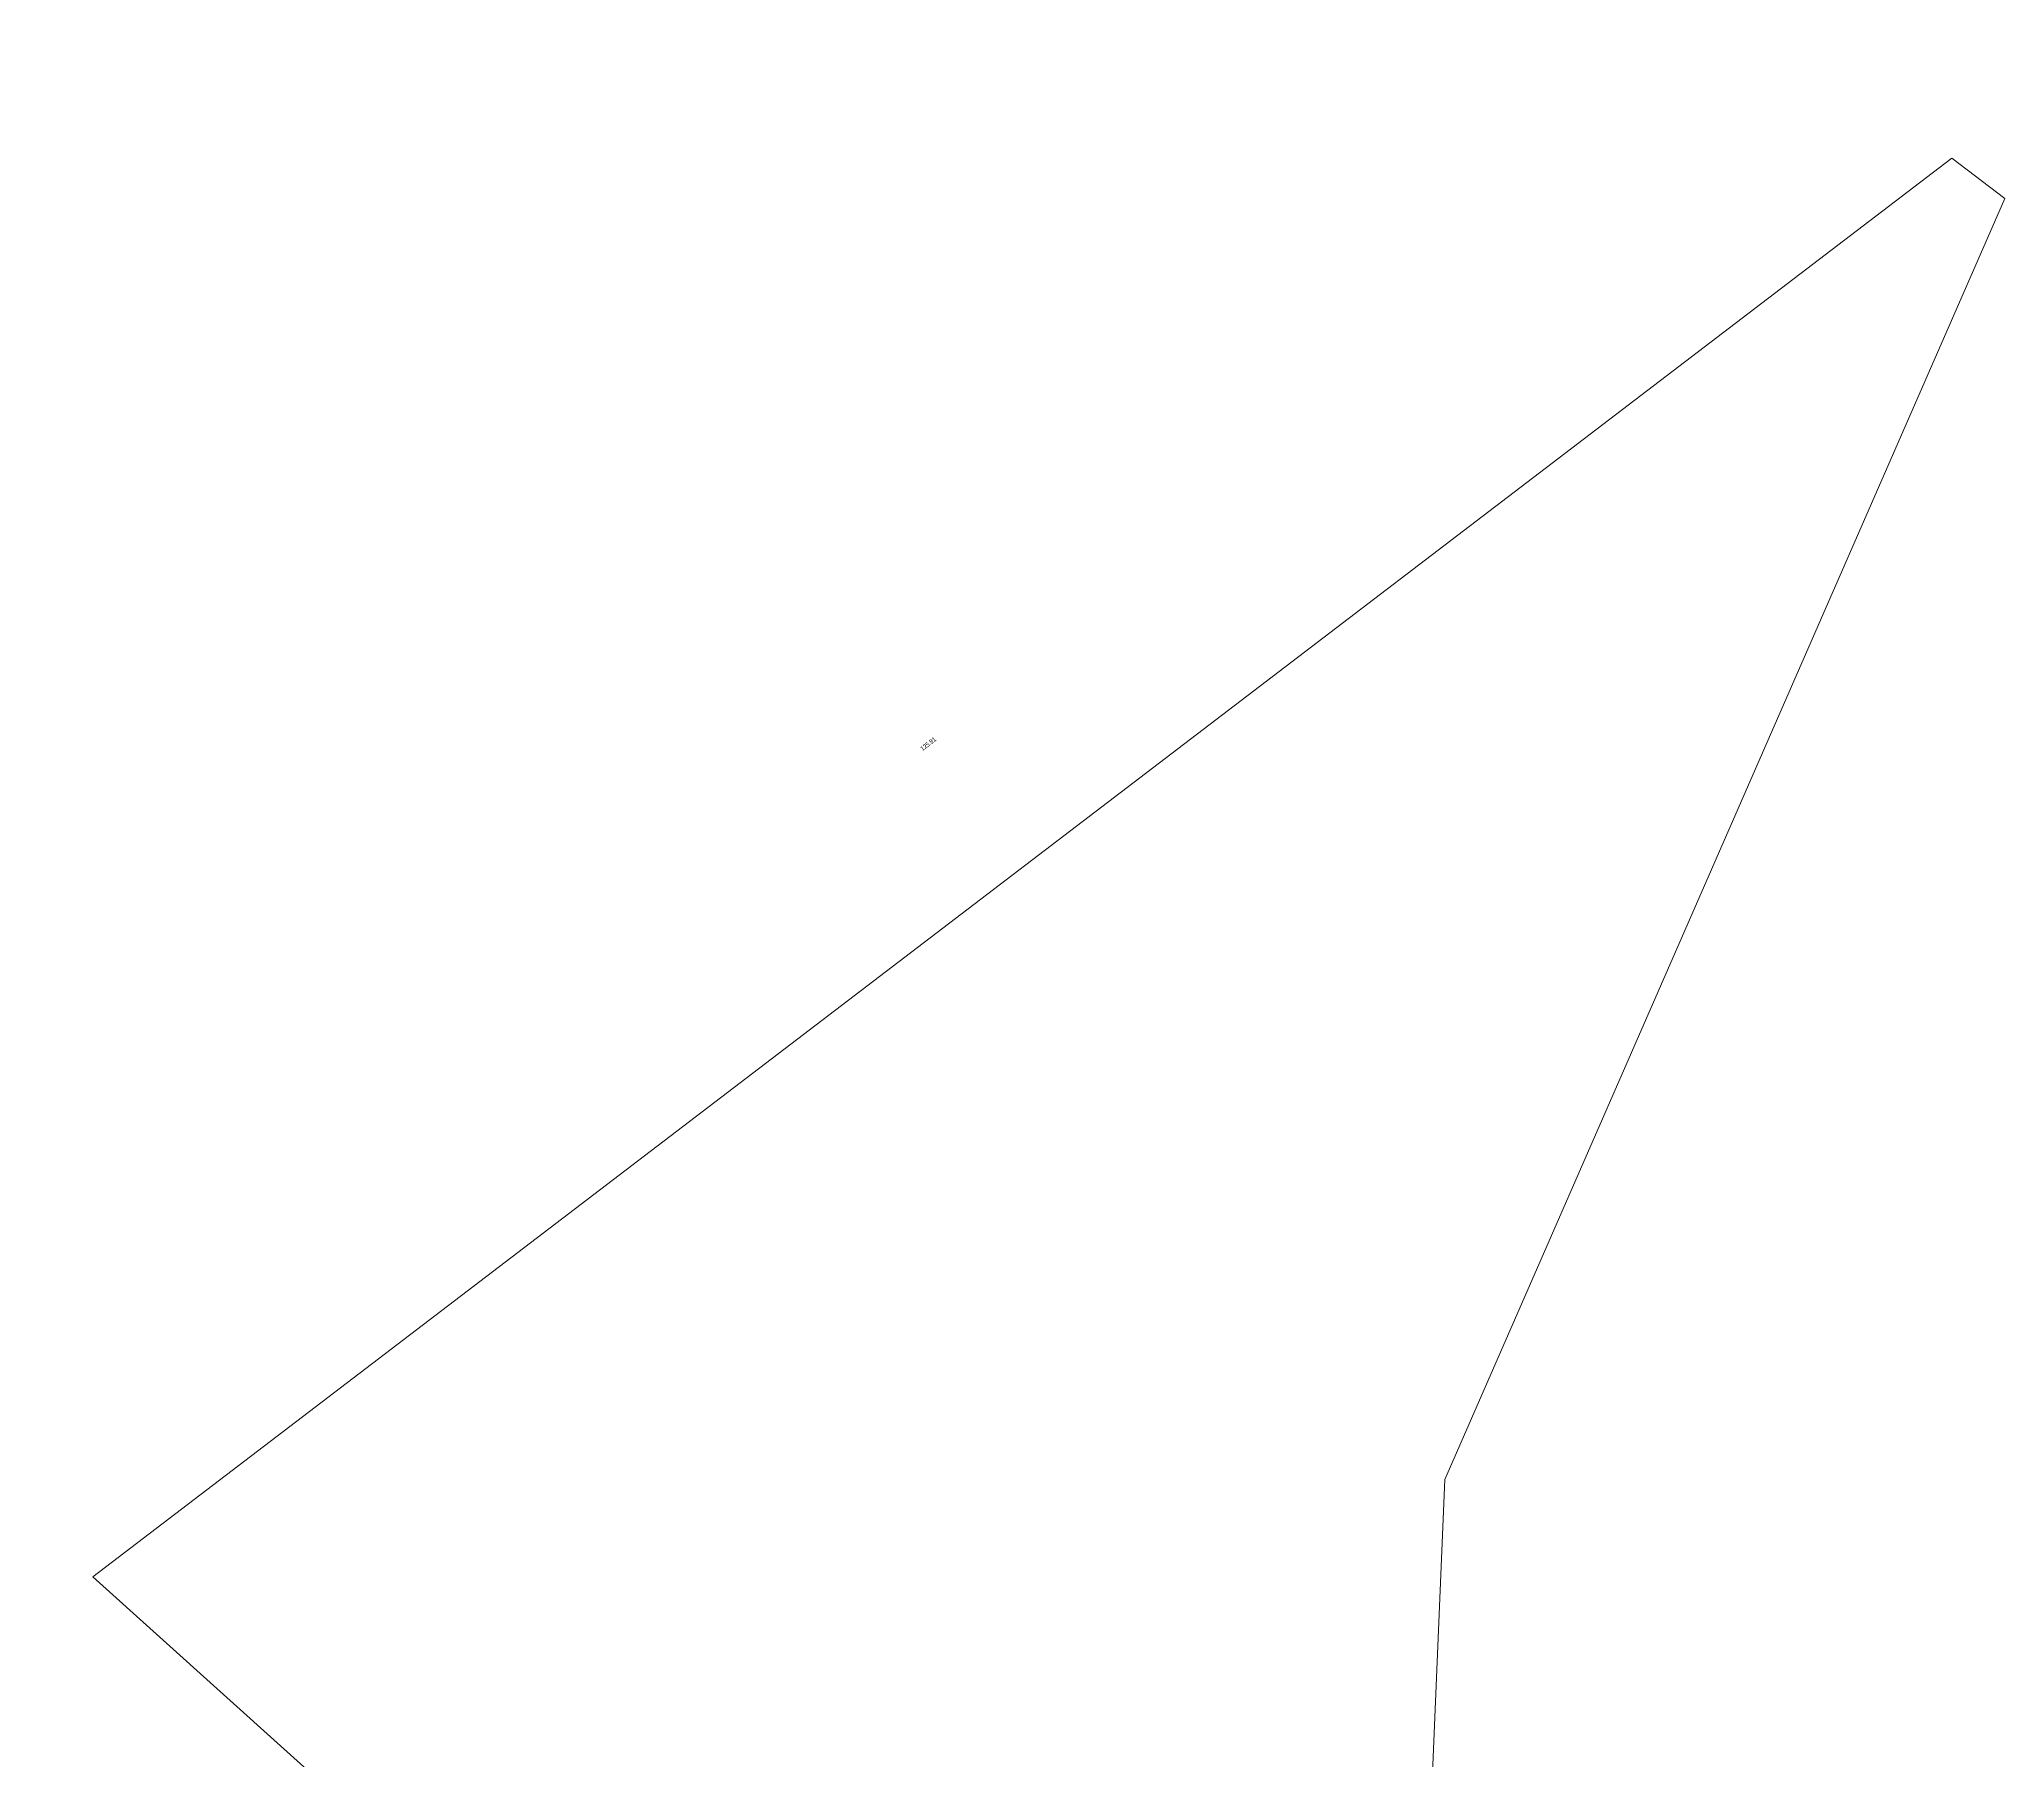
# Model space of a CAD drawing. Extents: x 578787 to 581140, y 9719065 to 9720647.
# Drawn here: x 578786.6 to 578892.5, y 9719381.1 to 9719473.8 of the extents above; entities that cross this region are included whole.
import ezdxf

# ---------------------------------------------------------------- set-up
doc = ezdxf.new("R2010")
doc.units = 0
doc.layers.get('0').update_dxf_attribs({"lineweight": 0})
doc.layers.add('ARQ_COTAS', color=1, linetype='Continuous', lineweight=0)
doc.styles.add('TXT_PROJETO', font='Swis721 LtCn BT')
doc.dimstyles.new('CT_POLIGONAL', dxfattribs={"dimtxt": 0.25, "dimasz": 1, "dimexe": 0.065, "dimexo": 0.05, "dimgap": 0.2, "dimtad": 1, "dimtoh": 1, "dimzin": 4, "dimdsep": 46, "dimtxsty": 'TXT_PROJETO', "dimblk1": 'BL100', "dimblk2": 'BL100', "dimsah": 1, "dimcen": 0.09, "dimse1": 1, "dimse2": 1, "dimsd1": 1, "dimsd2": 1, "dimclrd": 1, "dimclrt": 2, "dimadec": 0, "dimazin": 0, "dimtfac": 1, "dimtdec": 4, "dimtmove": 0, "dimatfit": 3, "dimfxl": 0.1, "dimtolj": 1, "dimtzin": 0, "dimarcsym": 0})

# ---------------------------------------------------------------- blocks, each defined once
blk = doc.blocks.new('*DA63C')
at = {"color": 2, "insert": (578834.52, 9719435.83), "char_height": 0.25, "attachment_point": 5, "rotation": 37.3409, "style": 'TXT_PROJETO'}
blk.add_mtext('\\A1;125.91', dxfattribs=at)
blk = doc.blocks.new('BL100')
at = {"layer": 'ARQ_COTAS'}
for p, q in [((-1.04, 0), (1.04, 0)), ((0, -1.04), (0, 1.04))]:
    blk.add_line(p, q, dxfattribs=at)
blk.add_circle((0, 0), 0.5, dxfattribs=at)
blk = doc.blocks.new('*DA658')
at = {"color": 2, "insert": (578809.6, 9719367.56), "char_height": 0.25, "attachment_point": 5, "rotation": 318.002, "style": 'TXT_PROJETO'}
blk.add_mtext('\\A1;61.18', dxfattribs=at)

msp = doc.modelspace()

# ---------------------------------------------------------------- linework, layer by layer
for points in [[(578789.54, 9719390.999), (578889.643, 9719467.37), (578892.492, 9719465.182), (578862.344, 9719396.241), (578860.988, 9719364.219)], [(578835.005, 9719350.065), (578789.54, 9719390.999)]]:
    msp.add_lwpolyline(points)

# ---------------------------------------------------------------- dimensions: what is measured, and where the dimension line sits
for p1, p2, distance, picture, middle in [((578789.54, 9719390.999), (578889.643, 9719467.37), 8.035, '*DA63C', (578834.519, 9719435.834)), ((578835.005, 9719350.065), (578789.54, 9719390.999), 4.321, '*DA658', (578809.601, 9719367.565))]:
    dim = msp.add_aligned_dim(p1=p1, p2=p2, distance=distance, dimstyle='CT_POLIGONAL')
    dim.commit()
    dim.dimension.update_dxf_attribs({"geometry": picture, "text_midpoint": middle})

doc.saveas('drawing.dxf')
